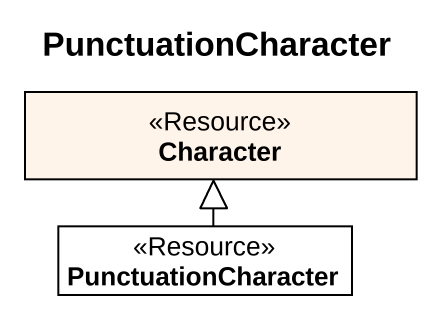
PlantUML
@startuml
title PunctuationCharacter
hide circle
hide empty members
class Character <<Resource>> #FFF4EA
class PunctuationCharacter <<Resource>>
PunctuationCharacter -up-|> Character
@enduml
